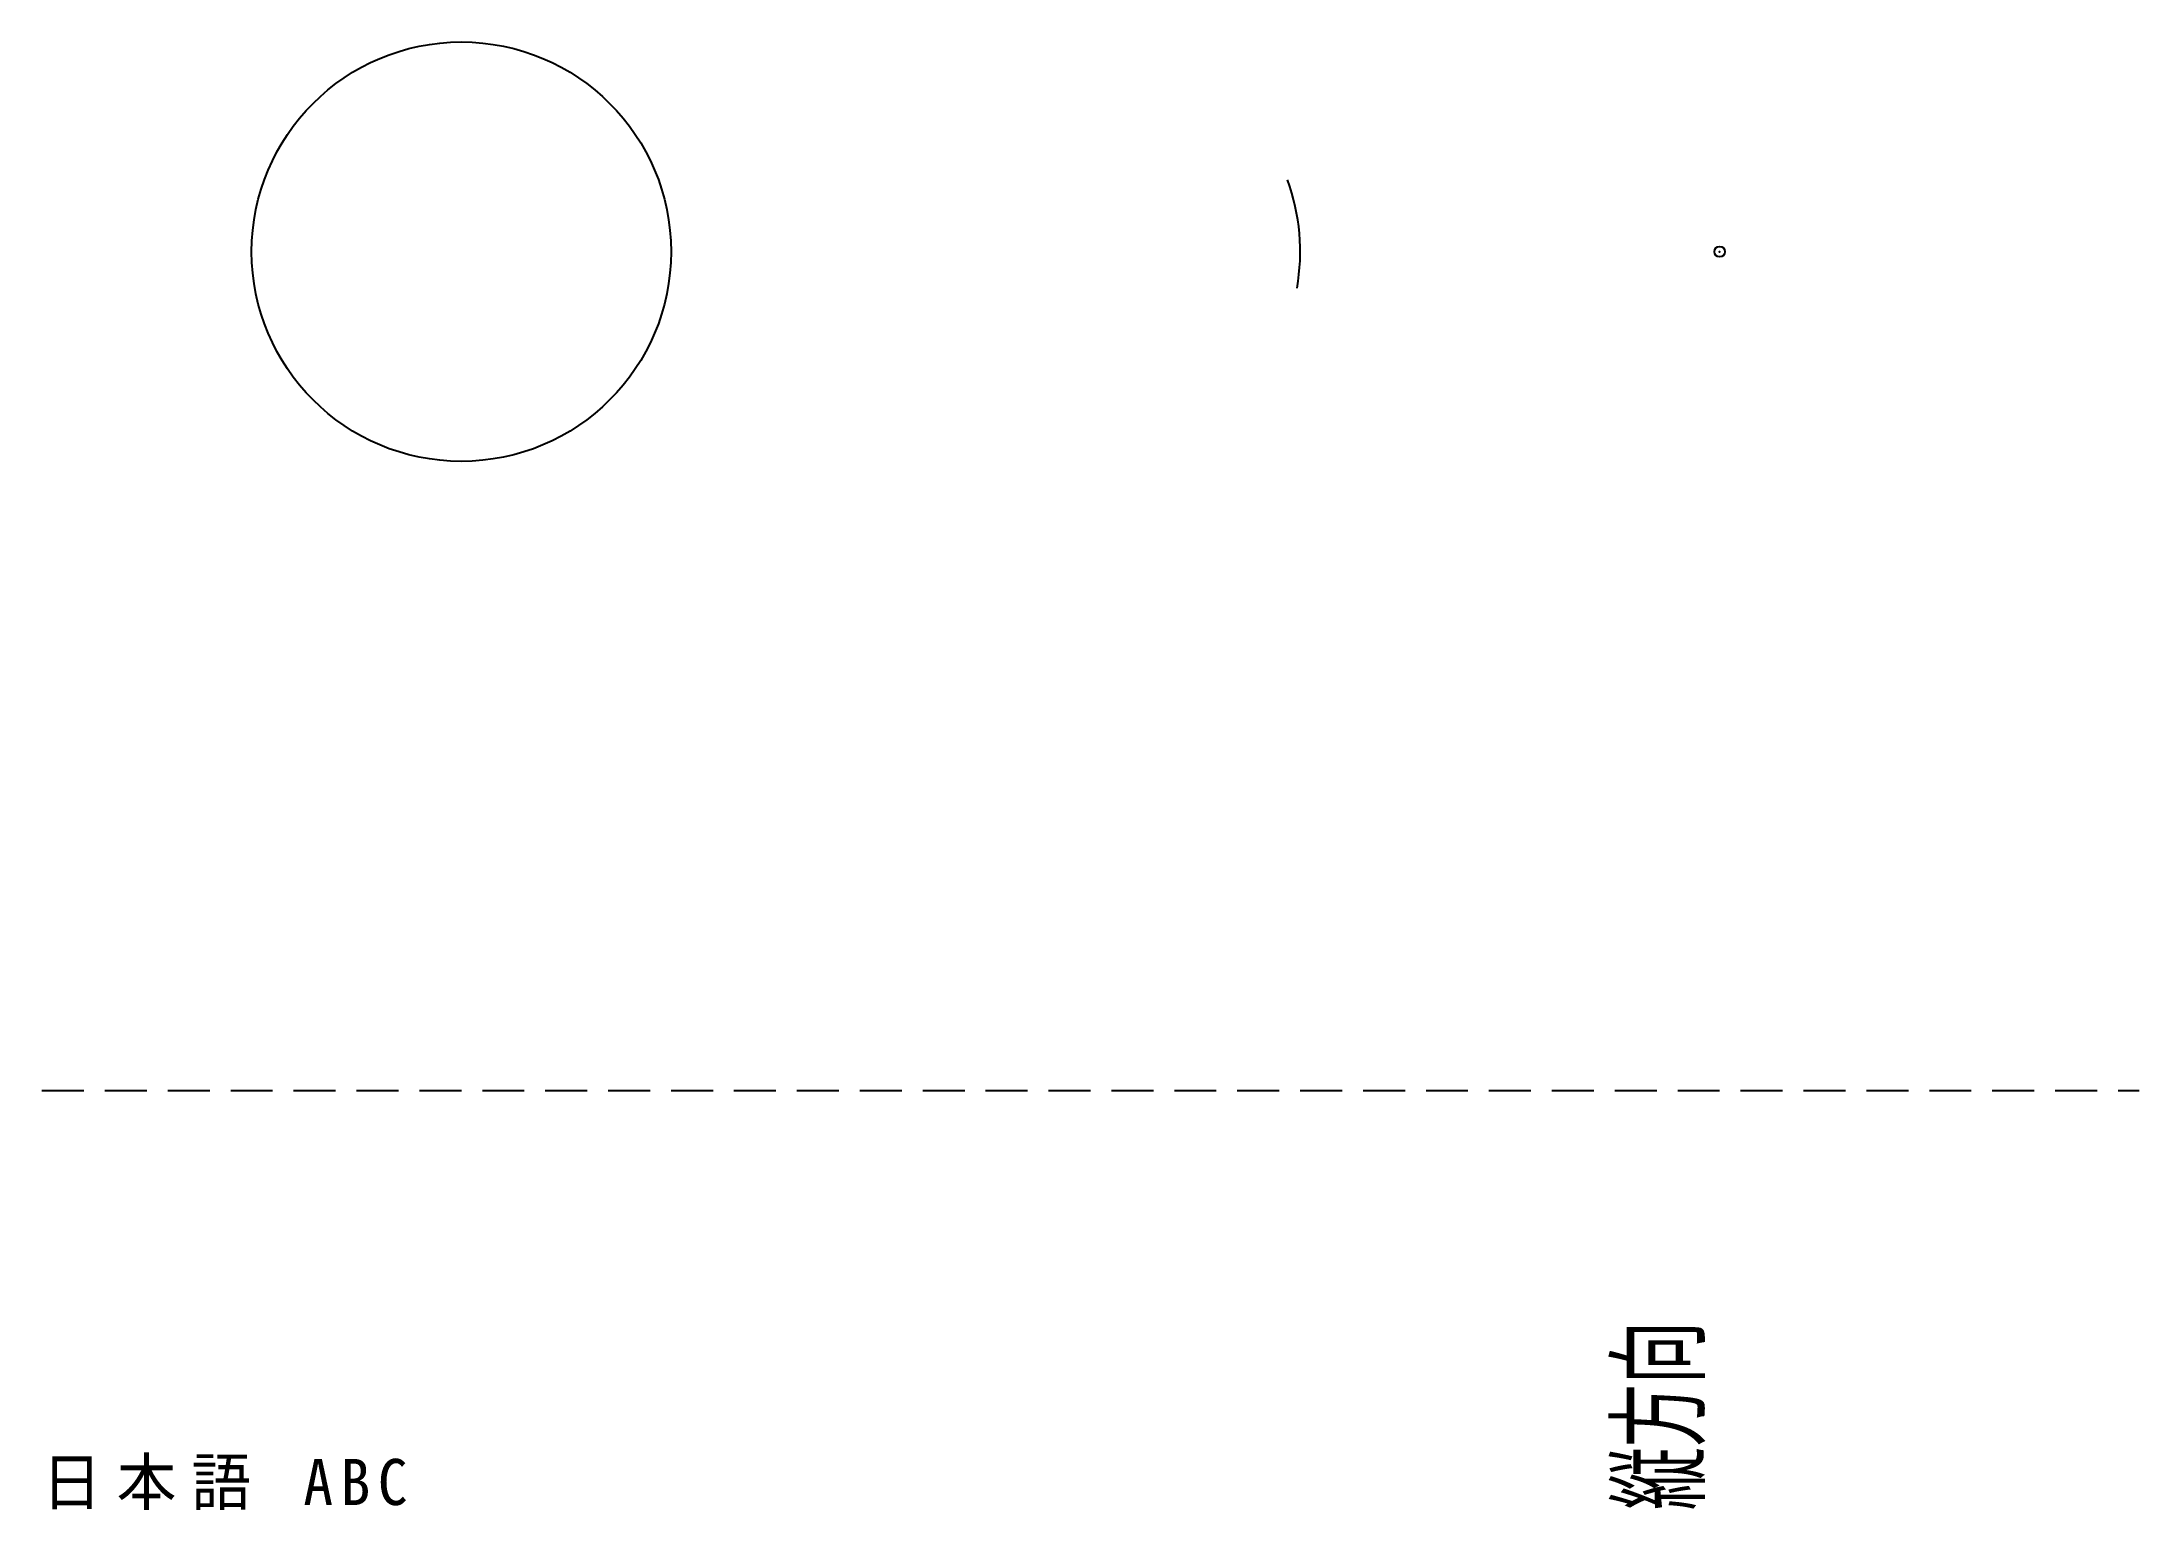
# Model space of a CAD drawing. Units: millimetres on the paper. Extents: x -50 to 50, y -40 to 30.
import ezdxf
from ezdxf.enums import TextEntityAlignment as Align

# ---------------------------------------------------------------- set-up
doc = ezdxf.new("R2010")
doc.units = ezdxf.units.MM
doc.header["$PDMODE"] = 32
doc.header["$PDSIZE"] = 0.5
doc.linetypes.add('DASHED2', pattern=[3, 2, -1])
doc.layers.add('0-0_0', color=4, linetype='Continuous')
doc.layers.add('0-2', color=3, linetype='DASHED2')
doc.styles.add('ＭＳ ゴシック', font='')
doc.styles.get('ＭＳ ゴシック').set_extended_font_data('MS Gothic')

msp = doc.modelspace()

# ---------------------------------------------------------------- linework, layer by layer
at = {"layer": '0-0_0', "color": 7}
msp.add_circle((-30, 20), 10, dxfattribs=at)
at = {"layer": '0-0_0'}
msp.add_arc((0, 20), 10, 350, 20, dxfattribs=at)
at = {"layer": '0-0_0', "color": 2}
msp.add_point((30, 20), dxfattribs=at)
at = {"layer": '0-2'}
msp.add_line((-50, -20), (50, -20), dxfattribs=at)

# ---------------------------------------------------------------- texts
at = {"layer": '0-0_0', "style": 'ＭＳ ゴシック', "width": 0.6}
msp.add_text('縦方向', height=3.666, rotation=90, dxfattribs=at).set_placement((30, -40), align=Align.BOTTOM_LEFT)
at = {"layer": '0-0_0', "color": 6, "insert": (-50, -40), "char_height": 2.199, "attachment_point": 7, "style": 'ＭＳ ゴシック'}
msp.add_mtext('\\T1.25;\\W0.95;日本語\\~ABC', dxfattribs=at)

doc.saveas('drawing.dxf')
